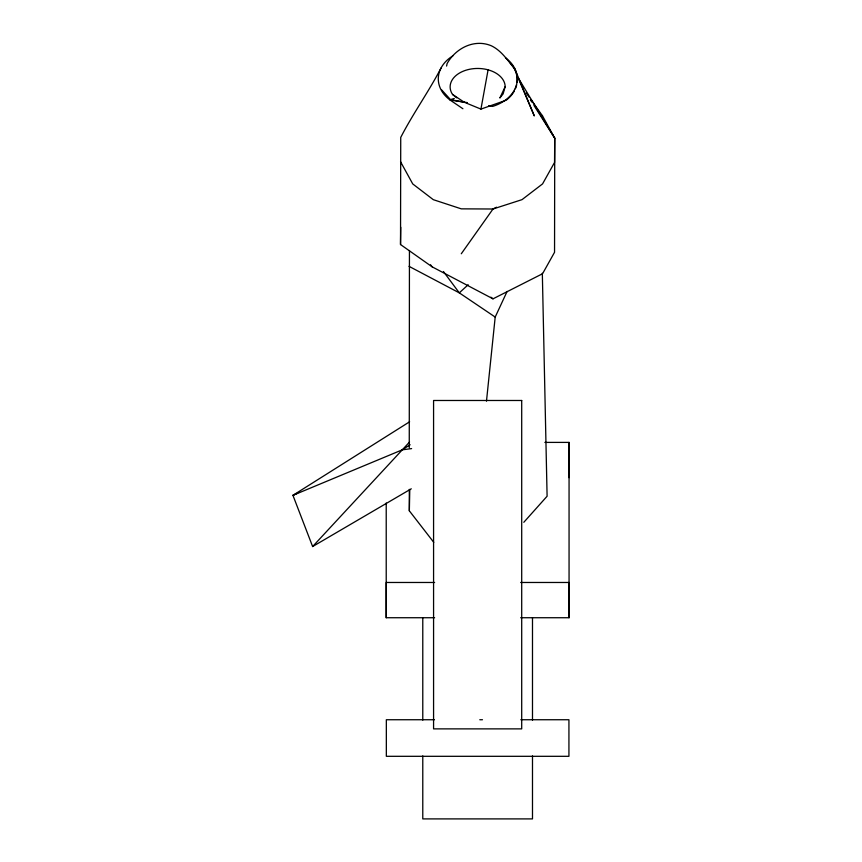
<?xml version="1.0" encoding="UTF-8"?>
<svg xmlns="http://www.w3.org/2000/svg" width="862" height="862" viewBox="0 0 862 862"><rect width="100%" height="100%" fill="white"/><g stroke="black" fill="none" stroke-linecap="round" stroke-linejoin="round"><path stroke-width="1.29" d="M434.61 617.731L386.219 617.731L386.219 582.475L434.61 582.475M530.863 99.518L542.543 115.939L554.74 138.168L554.546 252.286L542.564 273.728L492.999 298.834L432.153 266.843L400.528 244.539L400.733 137.414C412.995 113.579 428.673 91.749 441.053 68.001M520.659 617.731L569.06 617.731L569.06 582.475L520.659 582.475M569.06 477.667L569.06 442.4L544.859 442.4M514.334 67.721L534.3 115.917L517.9 77.397L554.74 138.168L554.546 162.455L542.564 183.897L522.006 199.65L492.999 209.003L461.289 208.852L433.295 199.672L412.736 183.929L400.528 161.7M400.528 244.539L400.733 227.245M433.758 542.327L409.342 510.832L409.773 489.853M409.256 447.701L409.439 250.497M486.48 401.175L495.197 317.065L507.104 291.431M505.175 86.631L499.863 97.999L503.117 93.883L505.175 86.631A27.519 18.436 0 0 0 471.719 68.895A27.519 18.436 0 0 0 452.528 94.421L464.241 102.233L480.942 109.097L488.086 69.833M446.591 66.062L447.109 63.551C455.729 48.186 474.359 38.585 491.405 45.815C501.231 50.578 507.115 59.65 513.827 67.829M461.289 253.762L492.999 209.003L496.544 207.214M523.816 522.286L547.101 496.232L542.327 273.254M409.622 421.777L292.94 495.338L312.626 546.551L409.547 442.012M468.174 284.751L459.295 292.854L409.019 266.336M297.649 493.086L292.94 495.338L402.285 449.824L410.118 444.749M312.626 546.551L411.282 488.808M480.942 109.097L506.242 100.186A39.469 29.653 3.5 0 0 514.215 91.21M441.71 89.96L450.492 99.593L454.296 98.462M402.285 449.824L411.605 448.606M434.459 719.738L386.338 719.738L386.338 756.308L568.931 756.308L568.931 719.738L520.81 719.738M479.789 719.738L482.472 719.738M452.873 55.858A39.469 29.674 0 0 0 450.061 100.024L467.355 102.61M488.646 105.789L492.644 106.392A39.469 29.674 0 0 0 505.488 57.765M450.492 99.593L464.241 102.233M495.197 317.065L459.295 292.854L443.424 271.519M450.061 100.024L462.905 108.741M540.485 114.366L542.543 115.939M490.877 297.185L492.999 298.834M452.528 94.421L456.731 97.826M430.504 264.763L432.153 266.843M526.186 92.945L529.3 97.32M530.367 99.787L531.8 102.039M533.944 105.433L554.74 138.168M409.31 489.347L409.342 510.832M569.06 442.4L569.06 617.731M532.49 617.86L532.49 720.115M532.49 755.909L532.49 818.9L422.779 818.9L422.779 755.909M422.779 617.86L422.779 720.115M386.219 503.009L386.219 617.731M516.65 84.885A39.469 29.653 3.5 0 1 515.401 88.764M510.045 62.7A39.469 29.653 3.5 0 1 517.081 82.246M521.704 400.485L433.575 400.485L433.575 728.875L521.704 728.875L521.704 400.485"/></g></svg>
